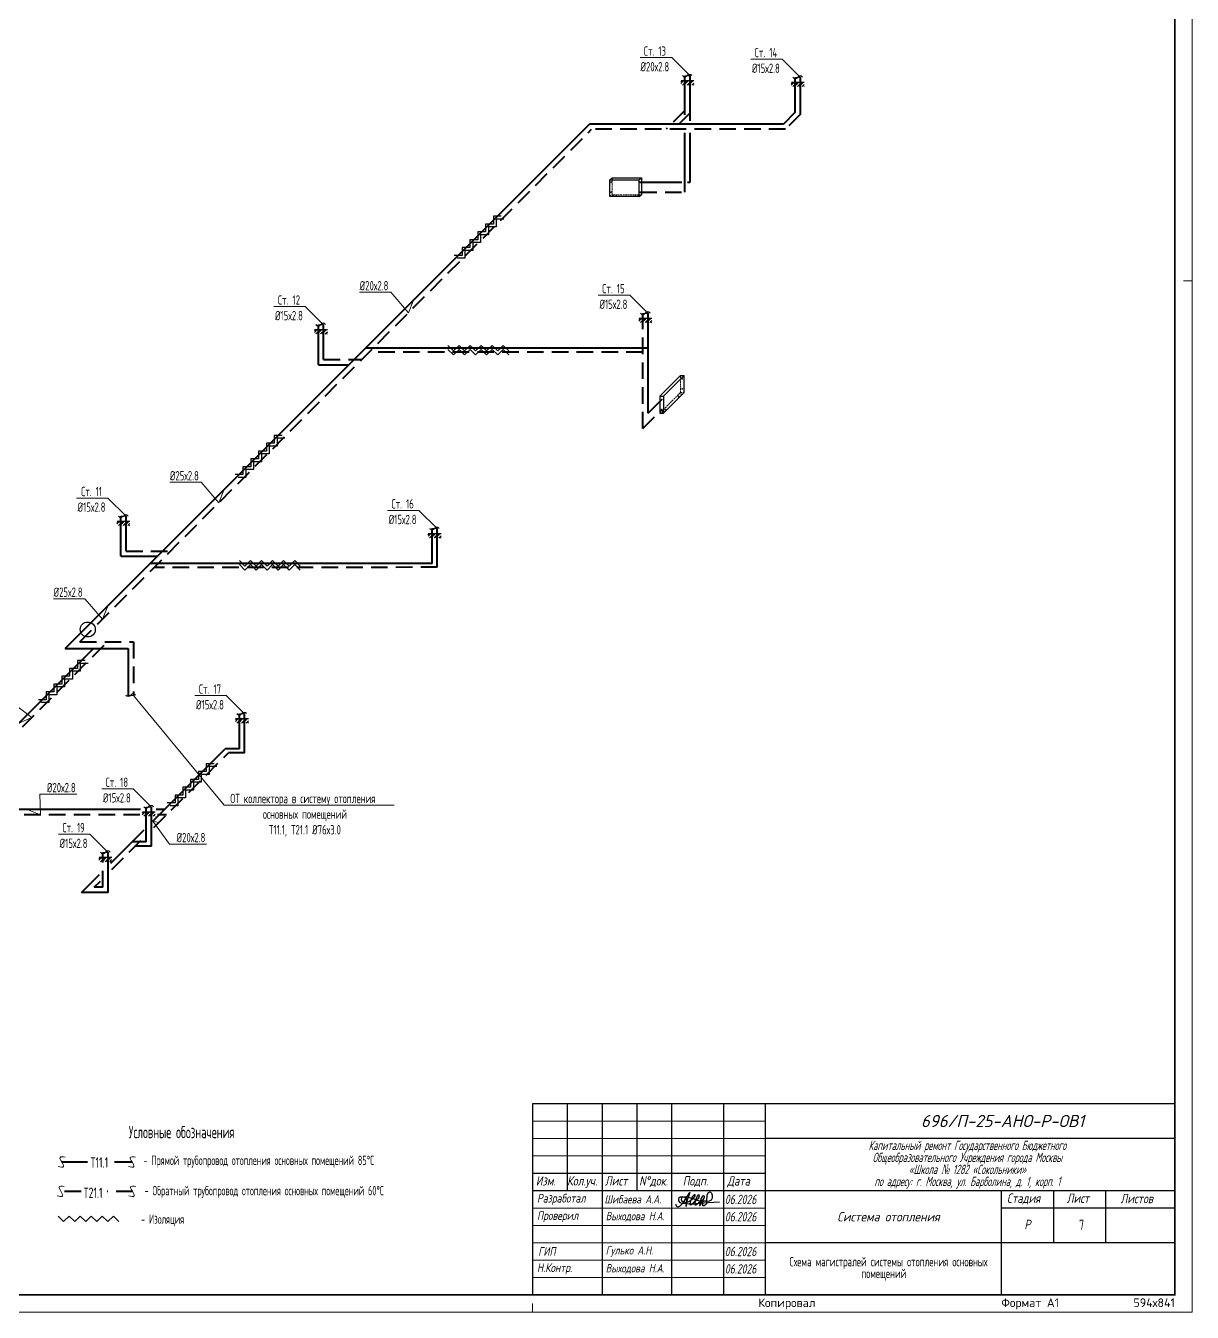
# Model space of a CAD drawing. Header units: millimetres. Extents: x -3929 to 624051, y 52832 to 514950.
# Drawn here: x 46597 to 80196, y 372600 to 409642 of the extents above; entities that cross this region are included whole.
import ezdxf
from ezdxf import colors
from ezdxf.entities.mleader import LeaderData, LeaderLine
from ezdxf.enums import TextEntityAlignment as Align
from ezdxf.math import Vec2, Vec3

# ---------------------------------------------------------------- set-up
doc = ezdxf.new("R2010")
doc.units = ezdxf.units.MM
doc.linetypes.add('GOST2.303 4', pattern=[7, 5, -2, 0])
doc.linetypes.add('Hidden', pattern=[7.14375, 4.7625, -2.38125])
doc.layers.add('9_Форматы', color=7, linetype='Continuous')
doc.layers.add('стояки', color=7, linetype='Continuous')
doc.layers.add('9_Форматы надписи', color=7, linetype='Continuous', plot=False)
for name, color, linetype, lineweight in [('_надписи ОВ', 7, 'Continuous', 20), ('Shtamp', 7, 'Continuous', 35), ('АР-ШТАМП', 7, 'Continuous', 15), ('ОВ-ИЗОЛЯЦИЯ', 7, 'Continuous', 25), ('ОВ-рамка', 7, 'Continuous', 30), ('ОВ-ТЕКСТ', 7, 'Continuous', 25), ('СПДС_Штриховка', 252, 'Continuous', 9), ('ТЕКСТ', 252, 'Continuous', 13)]:
    doc.layers.add(name, color=color, linetype=linetype, lineweight=lineweight)
for name, color, linetype, true_color in [('Подпись', 7, 'Continuous', 0x082cf7), ('т11.1', 1, 'Continuous', 0xff0000), ('т21.1', 5, 'Continuous', 0x0000ff)]:
    doc.layers.add(name, color=color, linetype=linetype, true_color=true_color)
doc.styles.add('ГОСТ', font='isocpeur.ttf', dxfattribs={"width": 0.8, "height": 250})
doc.styles.add('М2', font='isocpeui.ttf', dxfattribs={"width": 0.8})
doc.styles.add('РАЗМЕРНЫЙ', font='simplex.shx', dxfattribs={"width": 0.6, "oblique": 15})
doc.styles.add('СТИЛЬ', font='simplex.shx', dxfattribs={"width": 0.65})

# ---------------------------------------------------------------- blocks, each defined once
blk = doc.blocks.new('бок панель')
at = {"color": 32, "lineweight": 30, "ltscale": 0.1, "true_color": 0xcd6928}
for p, q in [((29006, 6630), (28412, 6036)), ((29006, 6630), (29106, 6630)), ((28412, 6036), (28412, 5548)), ((28412, 6036), (28512, 6036)), ((28412, 5548), (28512, 5548))]:
    blk.add_line(p, q, dxfattribs=at)
at = {"color": 32, "linetype": 'GOST2.303 4', "lineweight": 18, "ltscale": 10, "true_color": 0xcd6928}
for p, q in [((29006, 6142), (29006, 6630)), ((28412, 5548), (29006, 6142)), ((29006, 6142), (29106, 6142))]:
    blk.add_line(p, q, dxfattribs=at)
at = {"color": 32, "lineweight": 30, "ltscale": 0.1, "true_color": 0xcd6928}
blk.add_lwpolyline([(29106, 6630), (28512, 6036), (28512, 5548), (29106, 6142)], close=True, dxfattribs=at)
for p in [(29056, 6530), (28462, 5936), (28943, 6029), (29056, 6242), (28462, 5648), (28497, 5584), (28568, 5655)]:
    blk.add_point(p, dxfattribs=at)
at = {"color": 32, "linetype": 'GOST2.303 4', "lineweight": 18, "ltscale": 10, "true_color": 0xcd6928}
blk.add_point((29014, 6100), dxfattribs=at)
blk = doc.blocks.new('gh павнель')
at = {"color": 32, "lineweight": 30, "ltscale": 0.1, "true_color": 0xcd6928}
for p, q in [((29457, 6419), (30297, 6419)), ((30297, 6419), (30297, 5931))]:
    blk.add_line(p, q, dxfattribs=at)
at = {"color": 32, "linetype": 'GOST2.303 4', "lineweight": 18, "ltscale": 10, "true_color": 0xcd6928}
for p, q in [((29457, 5931), (29457, 6419)), ((30297, 5931), (29457, 5931))]:
    blk.add_line(p, q, dxfattribs=at)
at = {"color": 32, "lineweight": 30, "ltscale": 0.1, "true_color": 0xcd6928}
for points in [[(29386, 6364), (29457, 6419)], [(30226, 6364), (30297, 6419)], [(30226, 5877), (30297, 5931)]]:
    blk.add_lwpolyline(points, dxfattribs=at)
blk.add_lwpolyline([(29386, 6364), (30226, 6364), (30226, 5877), (29386, 5877)], close=True, dxfattribs=at)
at = {"color": 32, "linetype": 'GOST2.303 4', "lineweight": 18, "ltscale": 10, "true_color": 0xcd6928}
blk.add_lwpolyline([(29386, 5877), (29457, 5931)], dxfattribs=at)
at = {"color": 32, "lineweight": 30, "ltscale": 0.1, "true_color": 0xcd6928}
for p in [(29422, 6292), (29422, 6004), (30262, 6292), (30262, 6004), (29472, 5904), (29572, 5904), (30112, 5904), (30212, 5904)]:
    blk.add_point(p, dxfattribs=at)
blk = doc.blocks.new('*U2998')
at = {"layer": '9_Форматы', "color": 7, "linetype": 'Continuous', "lineweight": 9, "ltscale": 100}
blk.add_lwpolyline([(5, -5), (5, 589), (-836, 589), (-836, -5)], close=True, dxfattribs=at)
at = {"layer": '9_Форматы', "color": 7, "linetype": 'Continuous', "lineweight": 9, "ltscale": 100, "const_width": 0.5}
blk.add_lwpolyline([(0, 0), (0, 584), (-816, 584), (-816, 0)], close=True, dxfattribs=at)
at = {"layer": '9_Форматы', "color": 7, "linetype": 'Continuous', "lineweight": 15, "ltscale": 100}
for points in [[(5, 292), (2.5, 292)], [(-185, -5), (-185, -2.5)]]:
    blk.add_lwpolyline(points, dxfattribs=at)
at = {"layer": '9_Форматы', "color": 7, "style": 'ГОСТ'}
for s, p in [('Копировал', (-120, -1)), ('Формат А1', (-50, -1))]:
    blk.add_text(s, height=2.5, dxfattribs=at).set_placement(p, align=Align.TOP_LEFT)
at = {"layer": '9_Форматы надписи', "color": 7, "style": 'ГОСТ'}
blk.add_text('594х841', height=2.5, dxfattribs=at).set_placement((0, -3.5), align=Align.RIGHT)
blk = doc.blocks.new('Штамп 22-РД-Б1-Р1-ОВ.1')
at = {"layer": 'АР-ШТАМП', "lineweight": 30, "transparency": 33554687}
blk.add_lwpolyline([(-18500, 0), (0, 0), (0, 5500), (-18500, 5500)], close=True, dxfattribs=at)
for points in [[(-17500, 5500), (-17500, 3000)], [(-16500, 5500), (-16500, 0)], [(-15500, 5500), (-15500, 3000)], [(-14500, 5500), (-14500, 0)], [(-13000, 5500), (-13000, 0)], [(-11800, 5500), (-11800, 0)], [(0, 4500), (-11800, 4500), (-11800, 4500)], [(-11800, 3500), (-18500, 3500)], [(-11800, 3000), (-18500, 3000)], [(0, 3000), (-11800, 3000), (-11800, 3000)], [(-5000, 3000), (-5000, 0)], [(-3500, 3000), (-3500, 1500)], [(-2000, 3000), (-2000, 1500)], [(0, 2500), (-5000, 2500)], [(0, 1500), (-11800, 1500), (-11800, 1500)]]:
    blk.add_lwpolyline(points, dxfattribs=at)
at = {"layer": 'АР-ШТАМП', "lineweight": 15, "transparency": 33554687}
for points in [[(-11800, 5000), (-18500, 5000)], [(-11800, 4500), (-18500, 4500)], [(-11800, 4000), (-18500, 4000)], [(-11800, 2500), (-18500, 2500)], [(-11800, 2000), (-18500, 2000)], [(-11800, 1500), (-18500, 1500)], [(-11800, 1000), (-18500, 1000)], [(-11800, 500), (-18500, 500)]]:
    blk.add_lwpolyline(points, dxfattribs=at)
at = {"layer": 'Подпись', "linetype": 'Continuous'}
blk.add_lwpolyline([(-14376, 2617), (-14374, 2584), (-14364, 2561), (-14345, 2542), (-14323, 2536), (-14290, 2542), (-14259, 2558), (-14218, 2591), (-14159, 2653), (-13975, 2948), (-14064, 2666), (-14079, 2550), (-14056, 2734), (-14097, 2794), (-14145, 2818), (-14193, 2822), (-14216, 2789), (-14218, 2743), (-14204, 2703), (-14168, 2687), (-14124, 2669), (-14055, 2667), (-14002, 2687), (-13951, 2714), (-13904, 2752), (-13865, 2785), (-13836, 2826), (-13816, 2848), (-13821, 2882), (-13851, 2878), (-13903, 2822), (-13932, 2759), (-13961, 2677), (-13973, 2612), (-13963, 2592), (-13936, 2606), (-13779, 2735), (-13708, 2794), (-13690, 2861), (-13710, 2878), (-13748, 2852), (-13814, 2727), (-13829, 2595), (-13802, 2591), (-13579, 2753), (-13546, 2800), (-13547, 2836), (-13570, 2852), (-13602, 2845), (-13648, 2785), (-13676, 2683), (-13694, 2578), (-13672, 2574), (-13650, 2610), (-13616, 2663), (-13575, 2705), (-13535, 2707), (-13509, 2709), (-13491, 2684), (-13495, 2623), (-13521, 2590), (-13555, 2566), (-13593, 2565), (-13600, 2579), (-13601, 2638), (-13584, 2696), (-13575, 2705), (-13509, 2709), (-13491, 2684), (-13479, 2701), (-13472, 2884), (-13436, 2950), (-13389, 2971), (-13345, 2931), (-13328, 2868), (-13326, 2790), (-13355, 2730), (-13410, 2696), (-13618, 2691), (-13719, 2710), (-13806, 2741), (-13867, 2763), (-13911, 2779), (-13977, 2793), (-14075, 2813), (-14248, 2815), (-14298, 2772), (-14295, 2705), (-14255, 2662), (-14202, 2639), (-13997, 2626), (-13852, 2624), (-13699, 2642), (-13442, 2665), (-13114, 2682)], dxfattribs=at)
at = {"layer": 'Shtamp', "color": 7, "ltscale": 33.333333, "style": 'М2'}
blk.add_text('696/П-25-АНО-Р-ОВ1', height=350, dxfattribs=at).set_placement((-7314, 4832))
at = {"layer": 'Shtamp', "ltscale": 33.333333, "style": 'М2', "width": 0.8}
for s, p in [('Изм.', (-18406, 3149)), ('Кол.уч.', (-17506, 3149)), ('Лист ', (-16417, 3149)), ('N°док.', (-15430, 3149)), ('Подп.', (-14174, 3149)), ('Дата', (-12892, 3149)), ('Cтадия', (-4844, 2649)), ('Лист ', (-3117, 2649)), ('Листов', (-1567, 2639)), ('Р', (-4334, 1896))]:
    blk.add_text(s, height=270, dxfattribs=at).set_placement(p)
at = {"layer": 'Shtamp', "color": 7, "ltscale": 33.333333, "style": 'М2', "width": 0.75}
for p in [(-12960, 2615), (-12960, 2115), (-12960, 1115), (-12960, 615)]:
    blk.add_text('06.2026', height=270, dxfattribs=at).set_placement(p)
at = {"layer": 'Shtamp', "ltscale": 33.333333, "char_height": 270, "attachment_point": 5, "line_spacing_factor": 0.768}
for s, insert, width, style in [('\\pxl1.18333,r1.7625,qc;Капитальный ремонт Государственного Бюджетного \\PОбщеобразовательного Учреждения города Москвы \\P«Школа {\\fTimes New Roman|b0|i0|c204|p18;№} 1282 «Сокольники» \\Pпо адресу: г. Москва, ул. Барболина, д. 1, корп. 1', (-5900, 3750), 11799.97, 'РАЗМЕРНЫЙ'), ('\\pxi1,sm0.75;{\\W0.9;\\C7;Система отопления}', (-8384, 2250), 6643.18, 'М2')]:
    blk.add_mtext(s, dxfattribs=dict(at, insert=insert, width=width, style=style))
at = {"layer": 'Shtamp', "color": 18, "ltscale": 100, "true_color": 0x000000, "width": 2000, "attachment_point": 4, "style": 'М2'}
for s, insert, char_height in [('\\pxi0.002,t0;{\\W0.8;\\C256; Разработал}', (-18500, 2750), 250), ('{\\W0.8;\\C256;Шибаева А.А.}', (-16429, 2752), 240), ('\\pxi0.002,t0;{\\W0.8;\\C256; Проверил}', (-18500, 2250), 250), ('\\pxi0.002,t0;{\\W0.8;\\C256;ГИП}', (-18339, 1250), 250), ('\\pxi0.002,t0;{\\W0.8;\\C256; Н.Контр.}', (-18500, 750), 250)]:
    blk.add_mtext(s, dxfattribs=dict(at, insert=insert, char_height=char_height))
at = {"layer": 'Shtamp', "color": 1, "ltscale": 100, "true_color": 0xff0000, "char_height": 240, "width": 2000, "attachment_point": 4, "style": 'М2'}
for s, insert in [('{\\C256;Выходова Н.А.}', (-16393, 2250)), ('{\\C256;Гулько А.Н.}', (-16393, 1250)), ('{\\C256;Выходова Н.А.}', (-16393, 750))]:
    blk.add_mtext(s, dxfattribs=dict(at, insert=insert))

msp = doc.modelspace()

# ---------------------------------------------------------------- hatches: boundary and pattern name
at = {"layer": 'СПДС_Штриховка', "lineweight": 25}
h = msp.add_hatch(dxfattribs=at)
h.set_pattern_fill('ANSI32', color=253, scale=10)
h.set_pattern_definition([(45, (457184.89, 729966.585), (-67.351921, 67.351921), []), (45, (457229.8, 729966.585), (-67.351921, 67.351921), [])])
h.paths.add_polyline_path([(65838.783, 408060.604), (65464.13, 408060.604), (65464.13, 407932.934), (65838.783, 407932.934)])
h = msp.add_hatch(dxfattribs=at)
h.set_pattern_fill('ANSI32', color=253, scale=10)
h.set_pattern_definition([(45, (460367.93, 729922.65), (-67.351921, 67.351921), []), (45, (460412.83, 729922.65), (-67.351921, 67.351921), [])])
h.paths.add_polyline_path([(69021.815, 408016.67), (68647.162, 408016.67), (68647.162, 407889), (69021.815, 407889)])
h = msp.add_hatch(dxfattribs=at)
h.set_pattern_fill('ANSI32', color=253, scale=10)
h.set_pattern_definition([(45, (455975.54, 723126.92), (-67.351921, 67.351921), []), (45, (456020.44, 723126.92), (-67.351921, 67.351921), [])])
h.paths.add_polyline_path([(64629.428, 401220.937), (64254.775, 401220.937), (64254.775, 401093.268), (64629.428, 401093.268)])
h = msp.add_hatch(dxfattribs=at)
h.set_pattern_fill('ANSI32', color=253, scale=10)
h.set_pattern_definition([(45, (446631.03, 722801.03), (-67.351921, 67.351921), []), (45, (446675.93, 722801.03), (-67.351921, 67.351921), [])])
h.paths.add_polyline_path([(55284.92, 400895.051), (54910.267, 400895.051), (54910.267, 400767.382), (55284.92, 400767.382)])
h = msp.add_hatch(dxfattribs=at)
h.set_pattern_fill('ANSI32', color=253, scale=10)
h.set_pattern_definition([(45, (440945.12, 717285.97), (-67.351921, 67.351921), []), (45, (440990.02, 717285.97), (-67.351921, 67.351921), [])])
h.paths.add_polyline_path([(49599.009, 395379.985), (49224.356, 395379.985), (49224.356, 395252.315), (49599.009, 395252.315)])
h = msp.add_hatch(dxfattribs=at)
h.set_pattern_fill('ANSI32', color=253, scale=10)
h.set_pattern_definition([(45, (449904.43, 716930.22), (-67.351921, 67.351921), []), (45, (449949.34, 716930.22), (-67.351921, 67.351921), [])])
h.paths.add_polyline_path([(58558.323, 395024.242), (58183.67, 395024.242), (58183.67, 394896.572), (58558.323, 394896.572)])
h = msp.add_hatch(dxfattribs=at)
h.set_pattern_fill('ANSI32', color=253, scale=10)
h.set_pattern_definition([(45, (444356.29, 711597.84), (-67.351921, 67.351921), []), (45, (444401.19, 711597.84), (-67.351921, 67.351921), [])])
h.paths.add_polyline_path([(53010.178, 389691.863), (52635.525, 389691.863), (52635.525, 389564.194), (53010.178, 389564.194)])
h = msp.add_hatch(dxfattribs=at)
h.set_pattern_fill('ANSI32', color=253, scale=10)
h.set_pattern_definition([(45, (441673.47, 708915.64), (-67.351921, 67.351921), []), (45, (441718.37, 708915.64), (-67.351921, 67.351921), [])])
h.paths.add_polyline_path([(50327.361, 387009.655), (49952.708, 387009.655), (49952.708, 386881.986), (50327.361, 386881.986)])
h = msp.add_hatch(dxfattribs=at)
h.set_pattern_fill('ANSI32', color=253, scale=10)
h.set_pattern_definition([(45, (440427.48, 707607.52), (-67.351921, 67.351921), []), (45, (440472.39, 707607.52), (-67.351921, 67.351921), [])])
h.paths.add_polyline_path([(49081.373, 385701.536), (48706.72, 385701.536), (48706.72, 385573.866), (49081.373, 385573.866)])

# ---------------------------------------------------------------- linework, layer by layer
at = {"color": 253, "lineweight": 25, "ltscale": 0.1}
for p, q in [((65470.473, 408060.604), (65838.783, 408060.604)), ((68653.505, 408016.67), (69021.815, 408016.67)), ((64261.118, 401220.937), (64629.428, 401220.937)), ((54916.61, 400895.051), (55284.92, 400895.051)), ((49230.7, 395379.985), (49599.009, 395379.985)), ((58190.013, 395024.242), (58558.323, 395024.242)), ((52641.868, 389691.863), (53010.178, 389691.863)), ((49959.051, 387009.655), (50327.361, 387009.655)), ((48713.063, 385701.536), (49081.373, 385701.536))]:
    msp.add_line(p, q, dxfattribs=at)
at = {"layer": '_надписи ОВ', "ltscale": 10}
for points in [[(47531.64, 376794.636), (47685.824, 376794.738), (47634.009, 376934.507), (47584.654, 377056.689), (47735.357, 377068.855)], [(49556.42, 376794.263), (49710.604, 376794.366), (49658.79, 376934.134), (49609.434, 377056.317), (49760.138, 377068.483)], [(47504.64, 375949.247), (47658.824, 375949.35), (47607.009, 376089.119), (47557.654, 376211.301), (47708.357, 376223.467)], [(49566.034, 375948.873), (49720.218, 375948.975), (49668.403, 376088.744), (49619.048, 376210.926), (49769.751, 376223.093)]]:
    msp.add_spline(points, degree=3, dxfattribs=at)
at = {"layer": 'ОВ-ИЗОЛЯЦИЯ', "color": 7, "linetype": 'ByBlock'}
for points in [[(60290.644, 404155.699), (60065.644, 404155.699), (60065.644, 403930.699), (59840.644, 403930.699), (59840.644, 403705.699), (59615.644, 403705.699), (59615.644, 403480.699), (59390.644, 403480.699), (59390.644, 403255.699), (59165.644, 403255.699), (59165.644, 403030.699), (58940.644, 403030.699)], [(60371.814, 404074.319), (60146.814, 404074.319), (60146.814, 403849.319), (59921.814, 403849.319), (59921.814, 403624.319), (59696.814, 403624.319), (59696.814, 403399.319), (59471.814, 403399.319), (59471.814, 403174.319), (59246.814, 403174.319), (59246.814, 402949.319), (59021.814, 402949.319)], [(60508.869, 400278.446), (60349.77, 400437.545), (60190.671, 400278.446), (60031.572, 400437.545), (59872.473, 400278.446), (59713.374, 400437.545), (59554.275, 400278.446), (59395.176, 400437.545), (59236.077, 400278.446), (59076.978, 400437.545), (58917.879, 400278.446), (58758.78, 400437.545)], [(60508.721, 400163.505), (60349.622, 400322.604), (60190.523, 400163.505), (60031.424, 400322.604), (59872.325, 400163.505), (59713.226, 400322.604), (59554.127, 400163.505), (59395.028, 400322.604), (59235.929, 400163.505), (59076.83, 400322.604), (58917.731, 400163.505), (58758.632, 400322.604)], [(53980.225, 397845.281), (53755.225, 397845.281), (53755.225, 397620.281), (53530.225, 397620.281), (53530.225, 397395.281), (53305.225, 397395.281), (53305.225, 397170.281), (53080.225, 397170.281), (53080.225, 396945.281), (52855.225, 396945.281), (52855.225, 396720.281), (52630.225, 396720.281)], [(54061.396, 397763.9), (53836.396, 397763.9), (53836.396, 397538.9), (53611.396, 397538.9), (53611.396, 397313.9), (53386.396, 397313.9), (53386.396, 397088.9), (53161.396, 397088.9), (53161.396, 396863.9), (52936.396, 396863.9), (52936.396, 396638.9), (52711.396, 396638.9)], [(54502.858, 393967.402), (54343.759, 394126.501), (54184.66, 393967.402), (54025.561, 394126.501), (53866.462, 393967.402), (53707.363, 394126.501), (53548.264, 393967.402), (53389.165, 394126.501), (53230.066, 393967.402), (53070.967, 394126.501), (52911.868, 393967.402), (52752.769, 394126.501)], [(54503.007, 394082.343), (54343.908, 394241.442), (54184.809, 394082.343), (54025.71, 394241.442), (53866.611, 394082.343), (53707.512, 394241.442), (53548.413, 394082.343), (53389.314, 394241.442), (53230.215, 394082.343), (53071.116, 394241.442), (52912.017, 394082.343), (52752.918, 394241.442)], [(48310.517, 391361.725), (48085.517, 391361.725), (48085.517, 391136.725), (47860.517, 391136.725), (47860.517, 390911.725), (47635.517, 390911.725), (47635.517, 390686.725), (47410.517, 390686.725), (47410.517, 390461.725), (47185.517, 390461.725), (47185.517, 390236.725), (46960.517, 390236.725)], [(48391.687, 391280.345), (48166.687, 391280.345), (48166.687, 391055.345), (47941.687, 391055.345), (47941.687, 390830.345), (47716.687, 390830.345), (47716.687, 390605.345), (47491.687, 390605.345), (47491.687, 390380.345), (47266.687, 390380.345), (47266.687, 390155.345), (47041.687, 390155.345)], [(52022.433, 388392.289), (51797.433, 388392.289), (51797.433, 388167.289), (51572.433, 388167.289), (51572.433, 387942.289), (51347.433, 387942.289), (51347.433, 387717.289), (51122.433, 387717.289), (51122.433, 387492.289), (50897.433, 387492.289), (50897.433, 387267.289), (50672.433, 387267.289)], [(52103.603, 388310.908), (51878.603, 388310.908), (51878.603, 388085.908), (51653.603, 388085.908), (51653.603, 387860.908), (51428.603, 387860.908), (51428.603, 387635.908), (51203.603, 387635.908), (51203.603, 387410.908), (50978.603, 387410.908), (50978.603, 387185.908), (50753.603, 387185.908)], [(47530.949, 375370.458), (47690.048, 375211.359), (47849.147, 375370.458), (48008.246, 375211.359), (48167.345, 375370.458), (48326.444, 375211.359), (48485.543, 375370.458), (48644.642, 375211.359), (48803.741, 375370.458), (48962.84, 375211.359), (49121.939, 375370.458), (49281.038, 375211.359)]]:
    msp.add_lwpolyline(points, dxfattribs=at)
at = {"layer": 'стояки', "color": 5, "lineweight": 40}
for p, q in [((65579.66, 407073.507), (65579.66, 408198.254)), ((68912.692, 407092.188), (68912.692, 408154.32)), ((65579.66, 404847.719), (65579.66, 406557.411)), ((55175.797, 400028.715), (55175.797, 401032.701)), ((49489.887, 394517.635), (49489.887, 395517.635)), ((58449.2, 394048.812), (58449.2, 395161.892)), ((52901.055, 388706.992), (52901.055, 389829.513)), ((50218.238, 386024.784), (50218.238, 387147.305))]:
    msp.add_line(p, q, dxfattribs=at)
at = {"layer": 'стояки', "color": 7, "lineweight": 25}
msp.add_circle((48385.027, 392258.607), 215.116, dxfattribs=at)
at = {"layer": 'стояки', "color": 7, "lineweight": 30}
for centre, start, end in [((65579.955, 408257.867), 216.5656753, 323.4343247), ((65718.555, 408155.063), 36.5656753, 143.4343247), ((68762.988, 408213.933), 216.5656753, 323.4343247), ((68901.587, 408111.129), 36.5656753, 143.4343247), ((64370.6, 401418.201), 216.5656753, 323.4343247), ((64509.2, 401315.396), 36.5656753, 143.4343247), ((55026.093, 401092.315), 216.5656753, 323.4343247), ((55164.692, 400989.511), 36.5656753, 143.4343247), ((49340.182, 395577.248), 216.5656753, 323.4343247), ((49478.782, 395474.444), 36.5656753, 143.4343247), ((58299.496, 395221.506), 216.5656753, 323.4343247), ((58438.095, 395118.701), 36.5656753, 143.4343247), ((49552.943, 390421.728), 216.5656753, 323.4343247), ((49691.543, 390318.924), 36.5656753, 143.4343247), ((52751.35, 389889.127), 216.5656753, 323.4343247), ((52889.95, 389786.322), 36.5656753, 143.4343247), ((50068.533, 387206.919), 216.5656753, 323.4343247), ((50207.133, 387104.114), 36.5656753, 143.4343247), ((48822.546, 385898.799), 216.5656753, 323.4343247), ((48961.145, 385795.995), 36.5656753, 143.4343247)]:
    msp.add_arc(centre, 86.282, start, end, dxfattribs=at)
at = {"layer": 'т11.1', "lineweight": 40}
for p, q in [((65729.66, 406902.458), (65729.66, 408198.254)), ((68762.692, 407154.32), (68762.692, 408154.32)), ((65729.66, 407136.122), (65403.316, 406809.778)), ((68762.692, 407154.32), (68418.15, 406809.778)), ((47734.559, 391712.115), (62832.223, 406809.778)), ((68418.15, 406809.778), (62832.223, 406809.778)), ((65729.66, 405136.122), (65729.66, 406557.411)), ((64295.644, 405135.359), (65498.493, 405135.999)), ((65654.905, 405136.082), (65729.66, 405136.122)), ((64520.305, 398483.054), (64520.305, 401358.587)), ((55025.797, 399878.715), (55025.797, 401032.701)), ((64520.305, 400357.995), (56380.44, 400357.995)), ((55025.797, 399878.715), (55901.159, 399878.715)), ((64520.305, 398483.054), (64914.831, 398877.58)), ((49339.887, 394367.635), (49339.887, 395517.635)), ((58299.2, 394161.892), (58299.2, 395161.892)), ((49339.887, 394367.635), (50390.079, 394367.635)), ((58299.2, 394161.892), (50184.337, 394161.892)), ((43912.437, 387076.145), (48548.406, 391712.115)), ((47734.559, 391712.115), (49552.648, 391712.115)), ((49552.648, 391712.115), (49552.648, 390362.115)), ((52751.055, 388825.527), (52751.055, 389829.513)), ((50261.038, 386743.395), (52343.17, 388825.527)), ((52751.055, 388825.527), (52343.17, 388825.527)), ((50068.238, 386143.318), (50068.238, 387147.305)), ((49899.475, 387076.145), (36966.995, 387076.145)), ((50593.789, 387076.145), (50355.083, 387076.145)), ((49045.211, 385527.567), (50005.194, 386487.55)), ((50068.238, 386143.318), (49660.962, 386143.318)), ((48972.25, 384685.199), (48972.25, 385839.186)), ((48202.842, 384685.199), (48725.674, 385208.031)), ((48972.25, 384685.199), (48202.842, 384685.199)), ((48372.094, 376925.31), (47629.815, 376925.441)), ((49664.209, 376925.067), (49150.242, 376925.181))]:
    msp.add_line(p, q, dxfattribs=at)
at = {"layer": 'т21.1', "linetype": 'Hidden', "lineweight": 40, "ltscale": 100}
for p, q in [((65579.66, 407198.254), (65041.184, 406659.778)), ((68912.692, 407092.188), (68480.283, 406659.778)), ((48158.884, 391903.803), (62894.268, 406659.778)), ((68480.283, 406659.778), (62894.268, 406659.778)), ((64295.644, 404847.719), (65579.66, 404847.719)), ((64370.305, 398045.414), (64370.305, 401358.587)), ((64370.305, 400244.812), (56488.003, 400244.561)), ((55175.797, 400028.715), (56272.458, 400028.715)), ((64370.305, 398045.414), (64914.831, 398589.94)), ((49489.887, 394517.635), (50769.068, 394517.635)), ((58449.2, 394048.812), (50295.214, 394043.119)), ((43974.569, 386926.145), (48952.227, 391903.803)), ((48158.884, 391903.803), (49702.648, 391903.803)), ((49702.648, 391903.803), (49702.648, 390362.115)), ((50282.845, 386553.07), (52436.768, 388706.992)), ((52901.055, 388706.992), (52436.768, 388706.992)), ((49886.529, 386926.145), (37029.127, 386926.145)), ((50655.921, 386926.145), (50388.736, 386926.145)), ((49073.797, 385344.021), (49993.209, 386263.433)), ((50218.238, 386024.784), (49754.56, 386024.784)), ((48822.25, 384835.199), (48822.25, 385839.186)), ((48564.974, 384835.199), (48746.361, 385016.585)), ((48822.25, 384835.199), (48564.974, 384835.199)), ((48190.368, 376079.923), (47612.429, 376080.051)), ((49673.823, 376079.677), (48946.993, 376079.956))]:
    msp.add_line(p, q, dxfattribs=at)

# ---------------------------------------------------------------- block references
at = {"lineweight": 13}
for name, p in [('gh павнель', (34033.97, 398843.748)), ('бок панель', (36452.74, 392941.482))]:
    msp.add_blockref(name, p, dxfattribs=at)
at = {"transparency": 33554687}
msp.add_blockref('Штамп 22-РД-Б1-Р1-ОВ.1', (79696.148, 373100.153, 576.986), dxfattribs=at)
at = {"layer": 'ОВ-рамка', "ltscale": 100, "transparency": 33554687, "xscale": 100, "yscale": 100, "zscale": 100}
msp.add_blockref('*U2998', (79696.148, 373100.153, 576.986), dxfattribs=at)

# ---------------------------------------------------------------- texts
at = {"layer": '_надписи ОВ', "ltscale": 10, "style": 'СТИЛЬ', "width": 0.6}
for s, height, p in [('Условные обозначения', 350, (49567.048, 377610.98)), ('- Прямой трубопровод отопления основных помещений 85%%DС', 270, (49986.942, 376840.23)), ('- Обратный трубопровод отопления основных помещений 60%%DС', 270, (50020.187, 375967.199)), (' - Изоляция', 270, (49808.547, 375146.795))]:
    msp.add_text(s, height=height, dxfattribs=at).set_placement(p)
at = {"layer": '_надписи ОВ', "ltscale": 10, "char_height": 300, "width": 16480.02357, "attachment_point": 1, "line_spacing_factor": 0.7, "style": 'СТИЛЬ'}
for s, insert in [('Т11.1', (48463.509, 377064.455)), ('Т21.1 ', (48264.409, 376190.486))]:
    msp.add_mtext(s, dxfattribs=dict(at, insert=insert))
at = {"layer": 'ТЕКСТ', "transparency": 33554687, "attachment_point": 5, "style": 'СТИЛЬ'}
for s, insert, char_height, width in [('\\pxi1,sm0.75;{\\C7;7}', (76859.136, 375118.878, 576.986), 300, 6768.52482), ('\\pxi1,sm0.75;{\\C7;Схема магистралей системы отопления основных помещений}', (71311.899, 373850.151, 576.986), 270, 6535.64473)]:
    msp.add_mtext(s, dxfattribs=dict(at, insert=insert, char_height=char_height, width=width))

# ---------------------------------------------------------------- leaders
at = {"layer": 'ОВ-ТЕКСТ', "color": 7}
ml = msp.add_multileader_mtext('Standard', dxfattribs=at)
ml.set_content('\\A1;Ст. 13^J%%C20х2.8', color=7, style='СТИЛЬ')
ml.set_leader_properties(color=7, lineweight=18)
ml.build(insert=Vec2(0, 0))
ml.multileader.update_dxf_attribs({"text_left_attachment_type": 6, "text_right_attachment_type": 6, "dogleg_length": 0.36, "arrow_head_size": 0.126})
ctx = ml.context
ctx.base_point, ctx.char_height, ctx.arrow_head_size, ctx.landing_gap_size, ctx.plane_origin = Vec3(64232.001, 408723.209), 270, 0.126, 0.063, Vec3(66467.024, 407343.556)
ctx.left_attachment, ctx.right_attachment, ctx.text_align_type = 6, 6, 1
notes = []
notes.append((ctx, [(1, (1, 1, 0), (65201.808, 408723.209), (-1, 0), 0.252, [(1, [(65579.66, 408198.254), (65729.66, 408198.254)], 0, [])])]))
ctx.mtext.insert, ctx.mtext.width, ctx.mtext.alignment, ctx.mtext.flow_direction = Vec3(64716.778, 409047.209), 1404.14984, 2, 5
ml = msp.add_multileader_mtext('Standard', dxfattribs=at)
ml.set_content('\\A1;Ст. 14\\P%%C15х2.8', color=7, style='СТИЛЬ')
ml.set_leader_properties(color=7, lineweight=18)
ml.build(insert=Vec2(0, 0))
ml.multileader.update_dxf_attribs({"text_left_attachment_type": 6, "text_right_attachment_type": 6, "dogleg_length": 0.36, "arrow_head_size": 0.126})
ctx = ml.context
ctx.base_point, ctx.char_height, ctx.arrow_head_size, ctx.landing_gap_size, ctx.plane_origin = Vec3(67448.462, 408679.275), 270, 0.126, 0.063, Vec3(69650.056, 407299.622)
ctx.left_attachment, ctx.right_attachment, ctx.text_align_type = 6, 6, 1
notes.append((ctx, [(1, (1, 1, 0), (68384.84, 408679.275), (-1, 0), 0.252, [(1, [(68762.692, 408154.32), (68912.692, 408154.32)], 0, [])])]))
ctx.mtext.insert, ctx.mtext.width, ctx.mtext.alignment, ctx.mtext.flow_direction = Vec3(67916.525, 409003.275), 1404.14984, 2, 5
ml = msp.add_multileader_mtext('Standard', dxfattribs=at)
ml.set_content('\\A1;%%C20х2.8', color=7, style='СТИЛЬ')
ml.set_leader_properties(color=7, lineweight=18)
ml.build(insert=Vec2(0, 0))
ml.multileader.update_dxf_attribs({"text_left_attachment_type": 6, "text_right_attachment_type": 6, "dogleg_length": 0.36, "arrow_head_size": 0.126})
ctx = ml.context
ctx.base_point, ctx.char_height, ctx.arrow_head_size, ctx.landing_gap_size, ctx.plane_origin = Vec3(56144.878, 401967.982), 270, 0.126, 0.063, Vec3(58174.45, 401018.416)
ctx.left_attachment, ctx.right_attachment, ctx.text_align_type = 6, 6, 1
notes.append((ctx, [(1, (1, 1, 0), (57114.685, 401967.982), (-1, 0), 0.252, [(0, [(57767.99, 401738.26), (57618.737, 401376.876)], 0, [])])]))
ctx.mtext.insert, ctx.mtext.width, ctx.mtext.alignment, ctx.mtext.flow_direction = Vec3(56629.656, 402291.982), 1404.14984, 2, 5
ml = msp.add_multileader_mtext('Standard', dxfattribs=at)
ml.set_content('\\A1;Ст. 15\\P%%C15х2.8', color=7, style='СТИЛЬ')
ml.set_leader_properties(color=7, lineweight=18)
ml.build(insert=Vec2(0, 0))
ml.multileader.update_dxf_attribs({"text_left_attachment_type": 6, "text_right_attachment_type": 6, "dogleg_length": 0.36, "arrow_head_size": 0.126})
ctx = ml.context
ctx.base_point, ctx.char_height, ctx.arrow_head_size, ctx.landing_gap_size, ctx.plane_origin = Vec3(63056.075, 401883.543), 270, 0.126, 0.063, Vec3(65257.669, 400503.889)
ctx.left_attachment, ctx.right_attachment, ctx.text_align_type = 6, 6, 1
notes.append((ctx, [(1, (1, 1, 0), (63992.453, 401883.543), (-1, 0), 0.252, [(1, [(64370.305, 401358.587), (64520.305, 401358.587)], 0, [])])]))
ctx.mtext.insert, ctx.mtext.width, ctx.mtext.alignment, ctx.mtext.flow_direction = Vec3(63524.138, 402207.543), 1404.14984, 2, 5
ml = msp.add_multileader_mtext('Standard', dxfattribs=at)
ml.set_content('\\A1;Ст. 12\\P%%C15х2.8', color=7, style='СТИЛЬ')
ml.set_leader_properties(color=7, lineweight=18)
ml.build(insert=Vec2(0, 0))
ml.multileader.update_dxf_attribs({"text_left_attachment_type": 6, "text_right_attachment_type": 6, "dogleg_length": 0.36, "arrow_head_size": 0.126})
ctx = ml.context
ctx.base_point, ctx.char_height, ctx.arrow_head_size, ctx.landing_gap_size, ctx.plane_origin = Vec3(53711.567, 401557.657), 270, 0.126, 0.063, Vec3(55913.161, 400178.003)
ctx.left_attachment, ctx.right_attachment, ctx.text_align_type = 6, 6, 1
notes.append((ctx, [(1, (1, 1, 0), (54647.945, 401557.657), (-1, 0), 0.252, [(1, [(55025.797, 401032.701), (55175.797, 401032.701)], 0, [])])]))
ctx.mtext.insert, ctx.mtext.width, ctx.mtext.alignment, ctx.mtext.flow_direction = Vec3(54179.63, 401881.657), 1404.14984, 2, 5
ml = msp.add_multileader_mtext('Standard', dxfattribs=at)
ml.set_content('\\A1;%%C25х2.8', color=7, style='СТИЛЬ')
ml.set_leader_properties(color=7, lineweight=18)
ml.build(insert=Vec2(0, 0))
ml.multileader.update_dxf_attribs({"text_left_attachment_type": 6, "text_right_attachment_type": 6, "dogleg_length": 0.36, "arrow_head_size": 0.126})
ctx = ml.context
ctx.base_point, ctx.char_height, ctx.arrow_head_size, ctx.landing_gap_size, ctx.plane_origin = Vec3(50681.426, 396496.896), 270, 0.126, 0.063, Vec3(52710.997, 395547.329)
ctx.left_attachment, ctx.right_attachment, ctx.text_align_type = 6, 6, 1
notes.append((ctx, [(1, (1, 1, 0), (51651.233, 396496.896), (-1, 0), 0.252, [(0, [(52304.538, 396267.174), (52155.285, 395905.789)], 0, [])])]))
ctx.mtext.insert, ctx.mtext.width, ctx.mtext.alignment, ctx.mtext.flow_direction = Vec3(51166.203, 396820.896), 1404.14984, 2, 5
ml = msp.add_multileader_mtext('Standard', dxfattribs=at)
ml.set_content('\\A1;Ст. 11\\P%%C15х2.8', color=7, style='СТИЛЬ')
ml.set_leader_properties(color=7, lineweight=18)
ml.build(insert=Vec2(0, 0))
ml.multileader.update_dxf_attribs({"text_left_attachment_type": 6, "text_right_attachment_type": 6, "dogleg_length": 0.36, "arrow_head_size": 0.126})
ctx = ml.context
ctx.base_point, ctx.char_height, ctx.arrow_head_size, ctx.landing_gap_size, ctx.plane_origin = Vec3(48025.656, 396042.59), 270, 0.126, 0.063, Vec3(50227.251, 394662.937)
ctx.left_attachment, ctx.right_attachment, ctx.text_align_type = 6, 6, 1
notes.append((ctx, [(1, (1, 1, 0), (48962.034, 396042.59), (-1, 0), 0.252, [(1, [(49339.887, 395517.635), (49489.887, 395517.635)], 0, [])])]))
ctx.mtext.insert, ctx.mtext.width, ctx.mtext.alignment, ctx.mtext.flow_direction = Vec3(48493.719, 396366.59), 1404.14984, 2, 5
ml = msp.add_multileader_mtext('Standard', dxfattribs=at)
ml.set_content('\\A1;Ст. 16\\P%%C15х2.8', color=7, style='СТИЛЬ')
ml.set_leader_properties(color=7, lineweight=18)
ml.build(insert=Vec2(0, 0))
ml.multileader.update_dxf_attribs({"text_left_attachment_type": 6, "text_right_attachment_type": 6, "dogleg_length": 0.36, "arrow_head_size": 0.126})
ctx = ml.context
ctx.base_point, ctx.char_height, ctx.arrow_head_size, ctx.landing_gap_size, ctx.plane_origin = Vec3(56984.97, 395686.848), 270, 0.126, 0.063, Vec3(59186.565, 394307.194)
ctx.left_attachment, ctx.right_attachment, ctx.text_align_type = 6, 6, 1
notes.append((ctx, [(1, (1, 1, 0), (57921.348, 395686.848), (-1, 0), 0.252, [(1, [(58299.2, 395161.892), (58449.2, 395161.892)], 0, [])])]))
ctx.mtext.insert, ctx.mtext.width, ctx.mtext.alignment, ctx.mtext.flow_direction = Vec3(57453.033, 396010.848), 1404.14984, 2, 5
ml = msp.add_multileader_mtext('Standard', dxfattribs=at)
ml.set_content('\\A1;%%C25х2.8', color=7, style='СТИЛЬ')
ml.set_leader_properties(color=7, lineweight=18)
ml.build(insert=Vec2(0, 0))
ml.multileader.update_dxf_attribs({"text_left_attachment_type": 6, "text_right_attachment_type": 6, "dogleg_length": 0.36, "arrow_head_size": 0.126})
ctx = ml.context
ctx.base_point, ctx.char_height, ctx.arrow_head_size, ctx.landing_gap_size, ctx.plane_origin = Vec3(47332.991, 393143.782), 270, 0.126, 0.063, Vec3(49362.563, 392194.215)
ctx.left_attachment, ctx.right_attachment, ctx.text_align_type = 6, 6, 1
notes.append((ctx, [(1, (1, 1, 0), (48302.798, 393143.782), (-1, 0), 0.252, [(0, [(48956.103, 392914.06), (48806.85, 392552.675)], 0, [])])]))
ctx.mtext.insert, ctx.mtext.width, ctx.mtext.alignment, ctx.mtext.flow_direction = Vec3(47817.768, 393467.782), 1404.14984, 2, 5
ml = msp.add_multileader_mtext('Standard', dxfattribs=at)
ml.set_content('\\A1; %%C76х3.0  ', color=7, style='СТИЛЬ')
ml.set_leader_properties(color=7, lineweight=18)
ml.build(insert=Vec2(0, 0))
ml.multileader.update_dxf_attribs({"text_left_attachment_type": 6, "text_right_attachment_type": 6, "dogleg_length": 0.36, "arrow_head_size": 0.126})
ctx = ml.context
ctx.base_point, ctx.char_height, ctx.arrow_head_size, ctx.landing_gap_size, ctx.plane_origin = Vec3(44770.483, 390383.677), 270, 0.126, 0.063, Vec3(61563.921, 393472.77)
ctx.left_attachment, ctx.right_attachment, ctx.text_align_type = 6, 6, 1
notes.append((ctx, [(1, (1, 1, 0), (45899.076, 390383.677), (-1, 0), 0.252, [(1, [(46397.305, 389561.013), (46773.651, 389725.228)], 0, [])])]))
ctx.mtext.insert, ctx.mtext.width, ctx.mtext.alignment, ctx.mtext.flow_direction = Vec3(45334.654, 390707.677), 4851.61703, 2, 5
ml = msp.add_multileader_mtext('Standard', dxfattribs=at)
ml.set_content('\\A1;Ст. 17\\P%%C15х2.8', color=7, style='СТИЛЬ')
ml.set_leader_properties(color=7, lineweight=18)
ml.build(insert=Vec2(0, 0))
ml.multileader.update_dxf_attribs({"text_left_attachment_type": 6, "text_right_attachment_type": 6, "dogleg_length": 0.36, "arrow_head_size": 0.126})
ctx = ml.context
ctx.base_point, ctx.char_height, ctx.arrow_head_size, ctx.landing_gap_size, ctx.plane_origin = Vec3(51436.824, 390354.469), 270, 0.126, 0.063, Vec3(53638.419, 388974.815)
ctx.left_attachment, ctx.right_attachment, ctx.text_align_type = 6, 6, 1
notes.append((ctx, [(1, (1, 1, 0), (52373.202, 390354.469), (-1, 0), 0.252, [(1, [(52751.055, 389829.513), (52901.055, 389829.513)], 0, [])])]))
ctx.mtext.insert, ctx.mtext.width, ctx.mtext.alignment, ctx.mtext.flow_direction = Vec3(51904.887, 390678.469), 1404.14984, 2, 5
ml = msp.add_multileader_mtext('Standard', dxfattribs=at)
ml.set_content('\\A1;ОТ коллектора в систему отопления  основных помещений \\PТ11.1, Т21.1 %%C76х3.0  ', color=7, style='СТИЛЬ')
ml.set_leader_properties(color=7, lineweight=18)
ml.build(insert=Vec2(0, 0))
ml.multileader.update_dxf_attribs({"text_left_attachment_type": 6, "text_right_attachment_type": 6, "dogleg_length": 0.36, "arrow_head_size": 0.126})
ctx = ml.context
ctx.base_point, ctx.char_height, ctx.arrow_head_size, ctx.landing_gap_size, ctx.plane_origin = Vec3(52311.512, 387204.009), 270, 0.126, 0.063, Vec3(74478.432, 387017.42)
ctx.left_attachment, ctx.right_attachment, ctx.text_align_type = 6, 6, 1
notes.append((ctx, [(0, (1, 1, 0), (52311.26, 387204.009), (1, 0), 0.252, [(0, [(49552.648, 390362.115), (49702.648, 390362.115)], 0, [])])]))
ctx.mtext.insert, ctx.mtext.width, ctx.mtext.alignment, ctx.mtext.flow_direction = Vec3(54639.039, 387528.009), 4851.61703, 2, 5
ml = msp.add_multileader_mtext('Standard', dxfattribs=at)
ml.set_content('\\A1; %%C25х2.8  ', color=7, style='СТИЛЬ')
ml.set_leader_properties(color=7, lineweight=18)
ml.build(insert=Vec2(0, 0))
ml.multileader.update_dxf_attribs({"text_left_attachment_type": 6, "text_right_attachment_type": 6, "dogleg_length": 0.36, "arrow_head_size": 0.126})
ctx = ml.context
ctx.base_point, ctx.char_height, ctx.arrow_head_size, ctx.landing_gap_size, ctx.plane_origin = Vec3(45261.478, 387516.912), 270, 0.126, 0.063, Vec3(62054.916, 390606.004)
ctx.left_attachment, ctx.right_attachment, ctx.text_align_type = 6, 6, 1
notes.append((ctx, [(0, (1, 1, 0), (45261.226, 387516.912), (1, 0), 0.252, [(0, [(44905.024, 387076.145), (45286.284, 386926.145)], 0, [])])]))
ctx.mtext.insert, ctx.mtext.width, ctx.mtext.alignment, ctx.mtext.flow_direction = Vec3(45825.649, 387840.912), 4851.61703, 2, 5
ml = msp.add_multileader_mtext('Standard', dxfattribs=at)
ml.set_content('\\A1; %%C20х2.8  ', color=7, style='СТИЛЬ')
ml.set_leader_properties(color=7, lineweight=18)
ml.build(insert=Vec2(0, 0))
ml.multileader.update_dxf_attribs({"text_left_attachment_type": 6, "text_right_attachment_type": 6, "dogleg_length": 0.36, "arrow_head_size": 0.126})
ctx = ml.context
ctx.base_point, ctx.char_height, ctx.arrow_head_size, ctx.landing_gap_size, ctx.plane_origin = Vec3(46999.585, 387516.912), 270, 0.126, 0.063, Vec3(63793.022, 390606.004)
ctx.left_attachment, ctx.right_attachment, ctx.text_align_type = 6, 6, 1
notes.append((ctx, [(0, (1, 1, 0), (46999.333, 387516.912), (1, 0), 0.252, [(0, [(46643.13, 387076.145), (47024.391, 386926.145)], 0, [])])]))
ctx.mtext.insert, ctx.mtext.width, ctx.mtext.alignment, ctx.mtext.flow_direction = Vec3(47563.755, 387840.912), 4851.61703, 2, 5
ml = msp.add_multileader_mtext('Standard', dxfattribs=at)
ml.set_content('\\A1;Ст. 18\\P%%C15х2.8', color=7, style='СТИЛЬ')
ml.set_leader_properties(color=7, lineweight=18)
ml.build(insert=Vec2(0, 0))
ml.multileader.update_dxf_attribs({"text_left_attachment_type": 6, "text_right_attachment_type": 6, "dogleg_length": 0.36, "arrow_head_size": 0.126})
ctx = ml.context
ctx.base_point, ctx.char_height, ctx.arrow_head_size, ctx.landing_gap_size, ctx.plane_origin = Vec3(48754.008, 387672.261), 270, 0.126, 0.063, Vec3(50955.602, 386292.607)
ctx.left_attachment, ctx.right_attachment, ctx.text_align_type = 6, 6, 1
notes.append((ctx, [(1, (1, 1, 0), (49690.386, 387672.261), (-1, 0), 0.252, [(1, [(50068.238, 387147.305), (50218.238, 387147.305)], 0, [])])]))
ctx.mtext.insert, ctx.mtext.width, ctx.mtext.alignment, ctx.mtext.flow_direction = Vec3(49222.071, 387996.261), 1404.14984, 2, 5
ml = msp.add_multileader_mtext('Standard', dxfattribs=at)
ml.set_content('\\A1; %%C20х2.8  ', color=7, style='СТИЛЬ')
ml.set_leader_properties(color=7, lineweight=18)
ml.build(insert=Vec2(0, 0))
ml.multileader.update_dxf_attribs({"text_left_attachment_type": 6, "text_right_attachment_type": 6, "dogleg_length": 0.36, "arrow_head_size": 0.126})
ctx = ml.context
ctx.base_point, ctx.char_height, ctx.arrow_head_size, ctx.landing_gap_size, ctx.plane_origin = Vec3(50734.436, 386078.946), 270, 0.126, 0.063, Vec3(67527.874, 389168.038)
ctx.left_attachment, ctx.right_attachment, ctx.text_align_type = 6, 6, 1
notes.append((ctx, [(0, (1, 1, 0), (50734.184, 386078.946), (1, 0), 0.252, [(0, [(50427.012, 386697.237), (50261.038, 386743.395)], 0, [])])]))
ctx.mtext.insert, ctx.mtext.width, ctx.mtext.alignment, ctx.mtext.flow_direction = Vec3(51298.607, 386402.946), 4851.61703, 2, 5
ml = msp.add_multileader_mtext('Standard', dxfattribs=at)
ml.set_content('\\A1;Ст. 19\\P%%C15х2.8', color=7, style='СТИЛЬ')
ml.set_leader_properties(color=7, lineweight=18)
ml.build(insert=Vec2(0, 0))
ml.multileader.update_dxf_attribs({"text_left_attachment_type": 6, "text_right_attachment_type": 6, "dogleg_length": 0.36, "arrow_head_size": 0.126})
ctx = ml.context
ctx.base_point, ctx.char_height, ctx.arrow_head_size, ctx.landing_gap_size, ctx.plane_origin = Vec3(47508.02, 386364.141), 270, 0.126, 0.063, Vec3(49709.615, 384984.488)
ctx.left_attachment, ctx.right_attachment, ctx.text_align_type = 6, 6, 1
notes.append((ctx, [(1, (1, 1, 0), (48444.398, 386364.141), (-1, 0), 0.252, [(1, [(48822.25, 385839.186), (48972.25, 385839.186)], 0, [])])]))
ctx.mtext.insert, ctx.mtext.width, ctx.mtext.alignment, ctx.mtext.flow_direction = Vec3(47976.083, 386688.141), 1404.14984, 2, 5
for ctx, leaders in notes:
    for number, flags, end, landing, length, lines in leaders:
        leader = LeaderData()
        leader.index, (leader.has_last_leader_line, leader.has_dogleg_vector, leader.attachment_direction) = number, flags
        leader.last_leader_point, leader.dogleg_vector, leader.dogleg_length = Vec3(end), Vec3(landing), length
        for number, points, colour, breaks in lines:
            line = LeaderLine()
            line.index, line.vertices, line.color, line.breaks = number, Vec3.list(points), colors.encode_raw_color(colour), breaks
            leader.lines.append(line)
        ctx.leaders.append(leader)

doc.saveas('drawing.dxf')
